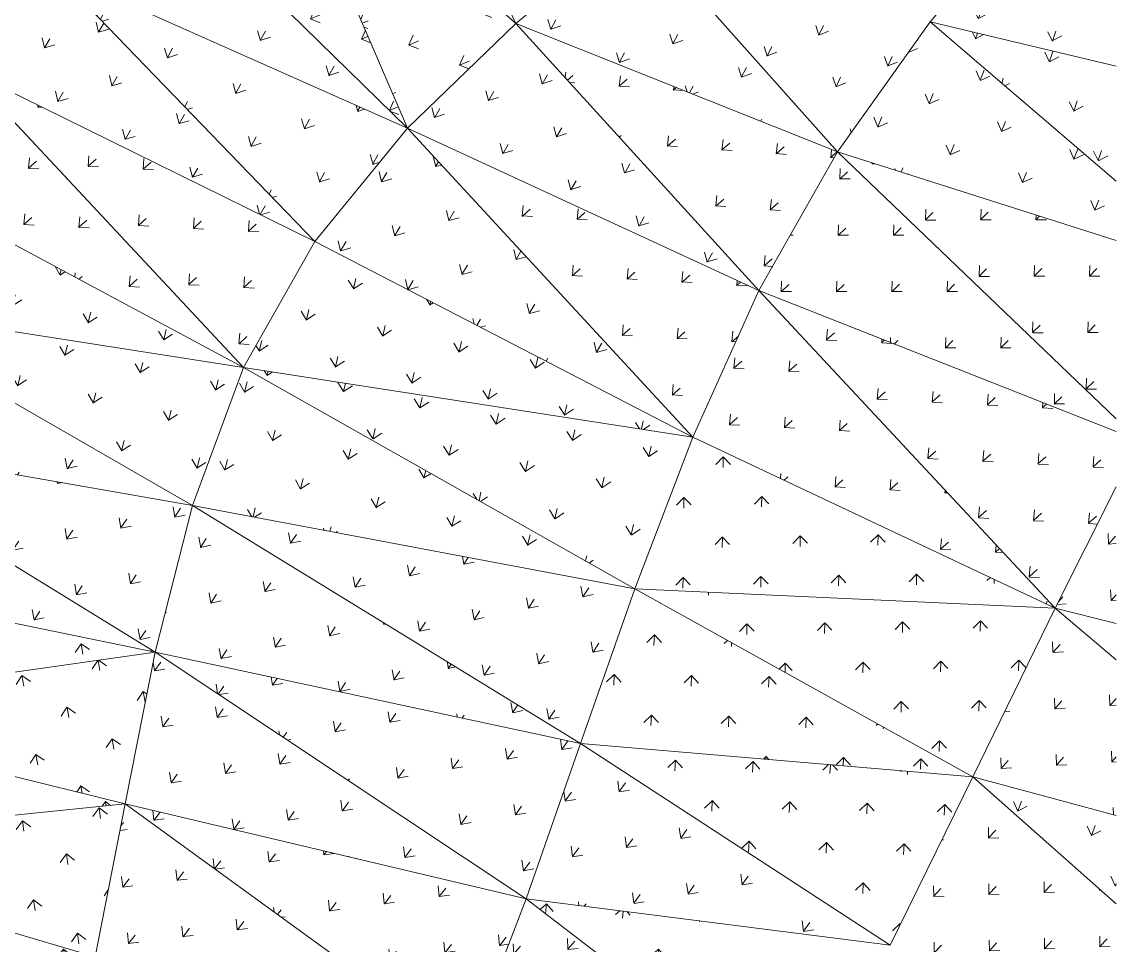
# Model space of a CAD drawing. Header units: millimetres. Extents: x -57519 to 497916, y -349472 to 446842.
# Drawn here: x 489922 to 494810, y -5111 to -986 of the extents above; entities that cross this region are included whole.
import ezdxf

# ---------------------------------------------------------------- set-up
doc = ezdxf.new("R2010")
doc.units = ezdxf.units.MM
doc.layers.add('A-FLOR', color=192, linetype='Continuous', lineweight=5)
doc.layers.add('A-FLOR-PATT', color=8, linetype='Continuous', lineweight=5)

msp = doc.modelspace()

# ---------------------------------------------------------------- hatches: boundary and pattern name
at = {"layer": 'A-FLOR-PATT'}
h = msp.add_hatch(dxfattribs=at)
h.set_pattern_fill('FP_1103', color=256, style=0, pattern_type=2)
h.set_pattern_definition([(24.339, (391844, -15509.05), (97.02472, 231.598), [47.427, -310.292]), (339.811, (391844, -15509.05), (97.02475, 231.5975), [45.729, -198.158]), (67.269, (391844, -15509.05), (-228.9008, 84.1711), [47.081, -204.019])])
h.paths.add_polyline_path([(492129, -993.6), (491477.3, 411.2), (491010.9, 17.4), (491885.5, -773.4)], flags=0)
h = msp.add_hatch(dxfattribs=at)
h.set_pattern_fill('FP_1107', color=256, style=0, pattern_type=2)
h.set_pattern_definition([(24.325, (391950.08, -15920.1), (97.04162, 231.55524), [47.432, -310.325]), (339.811, (391950.08, -15920.1), (97.0412, 231.55526), [45.739, -198.204]), (67.262, (391950.08, -15920.1), (-228.9558, 84.19063), [47.075, -203.992])])
h.paths.add_polyline_path([(492129, -993.6), (492659.5, -548.8), (491481.3, 402.5), (491959.1, -627.4)], flags=0)
h = msp.add_hatch(dxfattribs=at)
h.set_pattern_fill('FP_1097', color=256, style=0, pattern_type=2)
h.set_pattern_definition([(22.775, (391610.71, -13385.12), (102.73231, 229.23392), [47.453, -310.459]), (338.248, (391610.7, -13385.12), (102.73347, 229.2332), [45.881, -198.816]), (65.86, (391610.7, -13385.12), (-227.27344, 90.6817), [47.1, -204.101])])
h.paths.add_polyline_path([(491644.4, -1460.8), (491010.9, 17.4), (490526.7, -362.8), (491563.3, -1381.1)], flags=0)
h = msp.add_hatch(dxfattribs=at)
h.set_pattern_fill('FP_1102', color=256, style=0, pattern_type=2)
h.set_pattern_definition([(23.145, (392756.28, -13127.97), (102.26712, 230.3546), [47.296, -309.433]), (338.234, (392756.28, -13127.97), (102.26734, 230.35443), [45.578, -197.503]), (66.061, (392756.28, -13127.97), (-225.74974, 90.1379), [47.257, -204.779])])
h.paths.add_polyline_path([(491644.4, -1460.8), (492129, -993.6), (491010.9, 17.4), (491537.3, -1210.8)], flags=0)
h = msp.add_hatch(dxfattribs=at)
h.set_pattern_fill('FP_1093', color=256, style=0, pattern_type=2)
h.set_pattern_definition([(60.989, (384249.56, -60457.55), (-66.72444, 234.56902), [47.329, -309.65]), (17.932, (384249.56, -60457.55), (-66.72338, 234.56945), [47.268, -204.829]), (105.878, (384249.56, -60457.55), (-239.85213, -77.61647), [45.726, -198.148])])
h.paths.add_polyline_path([(491644.4, -1460.8), (490526.7, -362.8), (490064.8, -757.7), (491543.5, -1415.9)], flags=0)
h = msp.add_hatch(dxfattribs=at)
h.set_pattern_fill('FP_963', color=256, style=0, pattern_type=2)
h.set_pattern_definition([(71.219, (388121.84, -74984.93), (-107.68863, 219.16368), [47.321, -309.597]), (28.079, (388121.84, -74984.93), (-107.68844, 219.1629), [47.305, -204.989]), (116.168, (388121.84, -74984.93), (-222.5979, -118.75225), [45.786, -198.405])])
h.paths.add_polyline_path([(494810.5, -1183.2), (494810.5, -702.8), (494450.3, -427), (493980.5, -985.7), (494450.3, -1097.5)], flags=0)
h = msp.add_hatch(dxfattribs=at)
h.set_pattern_fill('FP_1017', color=256, style=0, pattern_type=2)
h.set_pattern_definition([(61.657, (386682, -64185.96), (-68.92543, 230.6151), [47.193, -308.759]), (19.16, (386682, -64185.96), (-68.9246, 230.6152), [47.225, -204.641]), (106.64, (386682, -64185.96), (-237.9137, -82.66406), [45.13, -195.565])])
h.paths.add_polyline_path([(493565.3, -1566.8), (492659.5, -548.8), (492129, -993.6), (493215.1, -1427)], flags=0)
h = msp.add_hatch(dxfattribs=at)
h.set_pattern_fill('FP_1022', color=256, style=0, pattern_type=2)
h.set_pattern_definition([(64.518, (391693.26, -65828.07), (-76.72883, 230.57176), [47.522, -310.913]), (21.934, (391693.26, -65828.07), (-76.7285, 230.572), [46.68, -202.279]), (108.406, (391693.26, -65828.07), (-230.9382, -92.9947), [45.563, -197.44])])
h.paths.add_polyline_path([(493565.3, -1566.8), (493980.5, -985.7), (492659.5, -548.8), (493215.1, -1173.1)], flags=0)
h = msp.add_hatch(dxfattribs=at)
h.set_pattern_fill('FP_1092', color=256, style=0, pattern_type=2)
h.set_pattern_definition([(59.568, (383219.04, -56945.98), (-59.4507, 239.24994), [47.535, -310.995]), (16.168, (383219.04, -56945.98), (-59.45066, 239.2502), [47.058, -203.92]), (103.955, (383219.04, -56945.98), (-241.0517, -69.88664), [46.224, -200.302])])
h.paths.add_polyline_path([(491231.1, -1967.5), (490064.8, -757.7), (489665.4, -1195.6), (491124.5, -1915)], flags=0)
h = msp.add_hatch(dxfattribs=at)
h.set_pattern_fill('FP_1096', color=256, style=0, pattern_type=2)
h.set_pattern_definition([(61.664, (384519.95, -59486.15), (-67.91634, 237.1084), [47.549, -311.089]), (18.256, (384519.95, -59486.15), (-67.9138, 237.10866), [47.018, -203.745]), (105.983, (384519.95, -59486.15), (-238.1416, -78.55444), [46.246, -200.398])])
h.paths.add_polyline_path([(491231.1, -1967.5), (491644.4, -1460.8), (490064.8, -757.7), (491180.4, -1915)], flags=0)
h = msp.add_hatch(dxfattribs=at)
h.set_pattern_fill('FP_1016', color=256, style=0, pattern_type=2)
h.set_pattern_definition([(60.544, (383092.1, -60759.77), (-64.18813, 236.55322), [47.439, -310.372]), (17.346, (383092.1, -60759.77), (-64.19025, 236.5522), [47.172, -204.412]), (105.182, (383092.1, -60759.77), (-240.143, -75.0069), [45.958, -199.149])])
h.paths.add_polyline_path([(493215.1, -2186.1), (492129, -993.6), (491644.4, -1460.8), (492919.7, -2049.7)], flags=0)
h = msp.add_hatch(dxfattribs=at)
h.set_pattern_fill('FP_1023', color=256, style=0, pattern_type=2)
h.set_pattern_definition([(40.801, (385802.9, -32864.5), (27.23993, 250.4367), [47.339, -309.716]), (355.97, (385802.9, -32864.5), (27.23875, 250.4369), [45.684, -197.964]), (83.792, (385802.9, -32864.5), (-243.0453, 17.1259), [47.234, -204.68])])
h.paths.add_polyline_path([(493215.1, -2186.1), (493565.3, -1566.8), (492129, -993.6), (492968.2, -1915)], flags=0)
h = msp.add_hatch(dxfattribs=at)
h.set_pattern_fill('FP_961', color=256, style=0, pattern_type=2)
h.set_pattern_definition([(67.933, (384998.58, -69877.76), (-94.20332, 228.0641), [47.518, -310.886]), (24.456, (384998.58, -69877.76), (-94.2006, 228.06565), [47.139, -204.27]), (112.443, (384998.58, -69877.76), (-228.85184, -104.08375), [46.266, -200.488])])
h.paths.add_polyline_path([(494810.5, -1963), (494810.5, -1696.9), (493980.5, -985.7), (493565.3, -1566.8), (494659.7, -1915)], flags=0)
h = msp.add_hatch(dxfattribs=at)
h.set_pattern_fill('FP_966', color=256, style=0, pattern_type=2)
h.set_pattern_definition([(71.852, (388083.3, -74094.83), (-109.21183, 221.36423), [47.54, -311.026]), (28.385, (388083.3, -74094.83), (-109.2106, 221.36497), [47.078, -204.005]), (116.26, (388083.3, -74094.83), (-220.89448, -119.3658), [46.282, -200.556])])
h.paths.add_polyline_path([(494810.5, -1696.9), (494810.5, -1183.2), (493980.5, -985.7), (494463.7, -1399.7)], flags=0)
h = msp.add_hatch(dxfattribs=at)
h.set_pattern_fill('FP_1094', color=256, style=0, pattern_type=2)
h.set_pattern_definition([(41.718, (382625.4, -31600.38), (21.12192, 251.07258), [47.465, -310.541]), (357.015, (382625.4, -31600.38), (21.12315, 251.0727), [46.207, -200.231]), (85.191, (382625.4, -31600.38), (-246.1036, 12.8321), [47.242, -204.717])])
h.paths.add_polyline_path([(490912.5, -2529.8), (489665.4, -1195.6), (489358.2, -1697.3), (490870.4, -2507.3)], flags=0)
h = msp.add_hatch(dxfattribs=at)
h.set_pattern_fill('FP_1095', color=256, style=0, pattern_type=2)
h.set_pattern_definition([(41.794, (383087.06, -31589.08), (21.00178, 251.31083), [47.425, -310.279]), (356.99, (383087.06, -31589.08), (21.00337, 251.3108), [46.129, -199.893]), (85.223, (383087.06, -31589.08), (-245.68273, 12.9168), [47.285, -204.902])])
h.paths.add_polyline_path([(490912.5, -2529.8), (491231.1, -1967.5), (489665.4, -1195.6), (490870.4, -2484.8)], flags=0)
h = msp.add_hatch(dxfattribs=at)
h.set_pattern_fill('FP_1014', color=256, style=0, pattern_type=2)
h.set_pattern_definition([(59.352, (380643.36, -57393.89), (-58.7978, 241.29747), [47.587, -311.336]), (15.597, (380643.36, -57393.89), (-58.7957, 241.29804), [47.064, -203.943]), (103.694, (380643.36, -57393.89), (-241.7636, -67.48766), [46.567, -201.791])])
h.paths.add_polyline_path([(492919.7, -2840.6), (491644.4, -1460.8), (491231.1, -1967.5), (492660.4, -2706.6)], flags=0)
h = msp.add_hatch(dxfattribs=at)
h.set_pattern_fill('FP_1018', color=256, style=0, pattern_type=2)
h.set_pattern_definition([(41.755, (383020.86, -32676.6), (21.3419, 251.92997), [47.3, -309.461]), (356.647, (383020.86, -32676.6), (21.3383, 251.93025), [45.979, -199.243]), (85.158, (383020.86, -32676.6), (-244.80284, 14.3446), [47.406, -205.426])])
h.paths.add_polyline_path([(492919.7, -2840.6), (493215.1, -2186.1), (491644.4, -1460.8), (492660.4, -2560.1)], flags=0)
h = msp.add_hatch(dxfattribs=at)
h.set_pattern_fill('FP_962', color=256, style=0, pattern_type=2)
h.set_pattern_definition([(44.745, (380846.31, -39114.32), (7.44724, 251.80614), [47.491, -310.71]), (0.082, (380846.3, -39114.32), (7.44563, 251.8059), [46.306, -200.658]), (88.306, (380846.3, -39114.32), (-246.9643, -0.3515), [47.234, -204.682])])
h.paths.add_polyline_path([(494810.5, -2816.7), (494810.5, -2758.7), (493565.3, -1566.8), (493215.1, -2186.1), (494538.9, -2709.3)], flags=0)
h = msp.add_hatch(dxfattribs=at)
h.set_pattern_fill('FP_968', color=256, style=0, pattern_type=2)
h.set_pattern_definition([(44.803, (381382.37, -39290.04), (7.35062, 251.98766), [47.463, -310.527]), (0.064, (381382.37, -39290.04), (7.35353, 251.98737), [46.248, -200.408]), (88.329, (381382.37, -39290.04), (-246.656, -0.27755), [47.268, -204.827])])
h.paths.add_polyline_path([(494810.5, -2758.7), (494810.5, -1963), (493565.3, -1566.8), (494143.5, -2120.2)], flags=0)
h = msp.add_hatch(dxfattribs=at)
h.set_pattern_fill('FP_1098', color=256, style=0, pattern_type=2)
h.set_pattern_definition([(76.392, (390238.9, -72920.39), (-126.30763, 213.03775), [47.581, -311.296]), (32.79, (390238.9, -72920.4), (-126.30695, 213.0383), [47.004, -203.684]), (120.663, (390238.9, -72920.4), (-210.7444, -135.76317), [46.438, -201.229])])
h.paths.add_polyline_path([(490912.5, -2529.8), (489358.2, -1697.3), (489130.2, -2252.7), (490870.4, -2523.3)], flags=0)
h = msp.add_hatch(dxfattribs=at)
h.set_pattern_fill('FP_1013', color=256, style=0, pattern_type=2)
h.set_pattern_definition([(77.045, (387771.57, -76636.08), (-130.32822, 210.39297), [47.491, -310.711]), (33.363, (387771.57, -76636.08), (-130.3286, 210.393), [47.286, -204.907]), (121.776, (387771.57, -76636.08), (-210.63293, -138.69003), [46.404, -201.085])])
h.paths.add_polyline_path([(492919.7, -2840.6), (491231.1, -1967.5), (490912.5, -2529.8), (492660.4, -2800.5)], flags=0)
h = msp.add_hatch(dxfattribs=at)
h.set_pattern_fill('FP_959', color=256, style=0, pattern_type=2)
h.set_pattern_definition([(42.052, (381194.66, -34324.62), (19.6003, 252.10637), [47.329, -309.647]), (356.968, (381194.66, -34324.62), (19.60026, 252.1062), [46.09, -199.722]), (85.554, (381194.66, -34324.62), (-245.4676, 13.00365), [47.412, -205.454])])
h.paths.add_polyline_path([(494538.9, -3605.6), (493215.1, -2186.1), (492919.7, -2840.6), (494356.1, -3519.2)], flags=0)
h = msp.add_hatch(dxfattribs=at)
h.set_pattern_fill('FP_964', color=256, style=0, pattern_type=2)
h.set_pattern_definition([(41.975, (381056.93, -34979.43), (19.73864, 251.87797), [47.387, -310.028]), (357.012, (381056.93, -34979.43), (19.7414, 251.8774), [46.183, -200.128]), (85.519, (381056.93, -34979.43), (-245.97694, 12.83705), [47.372, -205.278])])
h.paths.add_polyline_path([(494538.9, -3605.6), (494810.5, -3063.4), (494810.5, -2816.7), (493215.1, -2186.1), (494458.3, -3519.2)], flags=0)
h = msp.add_hatch(dxfattribs=at)
h.set_pattern_fill('FP_1082', color=256, style=0, pattern_type=2)
h.set_pattern_definition([(57.685, (382441.1, -48822.27), (-48.63045, 247.0798), [47.475, -310.603]), (13.028, (382441.1, -48822.27), (-48.63425, 247.07934), [46.198, -200.192]), (101.135, (382441.1, -48822.27), (-240.04877, -55.5411), [47.216, -204.604])])
h.paths.add_polyline_path([(490684.5, -3146.7), (489130.2, -2252.7), (488958.3, -2843.8), (490574, -3127.3)], flags=0)
h = msp.add_hatch(dxfattribs=at)
h.set_pattern_fill('FP_1099', color=256, style=0, pattern_type=2)
h.set_pattern_definition([(76.508, (390051.27, -72656.22), (-126.64844, 213.3163), [47.598, -311.411]), (32.836, (390051.27, -72656.22), (-126.64955, 213.31524), [46.954, -203.465]), (120.698, (390051.27, -72656.22), (-210.41, -135.7845), [46.515, -201.565])])
h.paths.add_polyline_path([(490684.5, -3146.7), (490912.5, -2529.8), (489130.2, -2252.7), (490517.9, -3050.9)], flags=0)
h = msp.add_hatch(dxfattribs=at)
h.set_pattern_fill('FP_1015', color=256, style=0, pattern_type=2)
h.set_pattern_definition([(75.702, (386176.42, -73605.38), (-124.75856, 215.89243), [47.609, -311.477]), (31.748, (386176.42, -73605.38), (-124.7584, 215.89186), [47.062, -203.935]), (120.022, (386176.42, -73605.38), (-213.44186, -132.068), [46.753, -202.595])])
h.paths.add_polyline_path([(492660.4, -3519.2), (490912.5, -2529.8), (490684.5, -3146.7), (492418.4, -3473.6)], flags=0)
h = msp.add_hatch(dxfattribs=at)
h.set_pattern_fill('FP_1019', color=256, style=0, pattern_type=2)
h.set_pattern_definition([(77.452, (387552.27, -75946.27), (-131.47362, 211.51274), [47.593, -311.377]), (33.546, (387552.27, -75946.27), (-131.4742, 211.51255), [47.123, -204.2]), (121.865, (387552.27, -75946.27), (-209.46175, -138.8835), [46.696, -202.349])])
h.paths.add_polyline_path([(492660.4, -3519.2), (492919.7, -2840.6), (490912.5, -2529.8), (492418.4, -3382.2)], flags=0)
h = msp.add_hatch(dxfattribs=at)
h.set_pattern_fill('FP_1084', color=256, style=0, pattern_type=2)
h.set_pattern_definition([(56.386, (381697.87, -46216.76), (-42.93267, 248.76897), [47.379, -309.973]), (11.465, (381697.87, -46216.76), (-42.9331, 248.76805), [46.062, -199.601]), (99.792, (381697.87, -46216.76), (-240.76087, -48.83003), [47.334, -205.112])])
h.paths.add_polyline_path([(490517.9, -3802.2), (488958.3, -2843.8), (488819.2, -3452.8), (490383.1, -3774.5)], flags=0)
h = msp.add_hatch(dxfattribs=at)
h.set_pattern_fill('FP_1091', color=256, style=0, pattern_type=2)
h.set_pattern_definition([(56.334, (381834.96, -46661.77), (-42.8011, 248.6375), [47.411, -310.186]), (11.487, (381834.96, -46661.77), (-42.7994, 248.6379), [46.118, -199.845]), (99.767, (381834.96, -46661.77), (-241.0361, -48.9828), [47.305, -204.989])])
h.paths.add_polyline_path([(490517.9, -3802.2), (490684.5, -3146.7), (488958.3, -2843.8), (490456.2, -3764.3)], flags=0)
h = msp.add_hatch(dxfattribs=at)
h.set_pattern_fill('FP_960', color=256, style=0, pattern_type=2)
h.set_pattern_definition([(269.401, (503976.75, -5448.82), (171.9346, -176.175), [47.402, -310.123]), (225.908, (503976.75, -5448.82), (171.935, -176.1743), [47.338, -205.133]), (314.303, (503976.75, -5448.82), (175.67, 181.333), [46.157, -200.012])])
h.paths.add_polyline_path([(494538.9, -3605.6), (492919.7, -2840.6), (492660.4, -3519.2), (493215.1, -3544.7)], flags=0)
h = msp.add_hatch(dxfattribs=at)
h.set_pattern_fill('FP_921', color=256, style=0, pattern_type=2)
h.set_pattern_definition([(49.001, (378549.78, -45302.36), (-11.74462, 251.5923), [47.521, -310.903]), (4.382, (378549.78, -45302.36), (-11.7464, 251.59196), [46.427, -201.184]), (92.673, (378549.78, -45302.36), (-246.88735, -18.91836), [47.225, -204.641])])
h.paths.add_polyline_path([(494810.5, -3674), (494810.5, -3063.4), (494538.9, -3605.6)], flags=0)
h = msp.add_hatch(dxfattribs=at)
h.set_pattern_fill('FP_1012', color=256, style=0, pattern_type=2)
h.set_pattern_definition([(56.747, (379198.6, -49269.53), (-45.88592, 248.33734), [47.459, -310.497]), (11.894, (379198.6, -49269.53), (-45.88593, 248.3375), [46.403, -201.078]), (100.468, (379198.6, -49269.53), (-242.1679, -51.00347), [47.351, -205.189])])
h.paths.add_polyline_path([(492418.4, -4210.7), (490684.5, -3146.7), (490517.9, -3802.2), (490912.5, -3887)], flags=0)
h = msp.add_hatch(dxfattribs=at)
h.set_pattern_fill('FP_1020', color=256, style=0, pattern_type=2)
h.set_pattern_definition([(56.59, (379090.28, -50188.58), (-45.52843, 247.90502), [47.536, -311.001]), (11.942, (379090.28, -50188.58), (-45.5283, 247.9055), [46.561, -201.762]), (100.407, (379090.28, -50188.58), (-242.94843, -51.38536), [47.26, -204.791])])
h.paths.add_polyline_path([(492418.4, -4210.7), (492660.4, -3519.2), (490684.5, -3146.7), (491752.7, -3802.2)], flags=0)
h = msp.add_hatch(dxfattribs=at)
h.set_pattern_fill('FP_1081', color=256, style=0, pattern_type=2)
h.set_pattern_definition([(279.974, (495567.28, 9731.76), (201.0224, -140.953), [47.352, -309.799]), (236.569, (495567.28, 9731.76), (201.0234, -140.952), [47.361, -205.232]), (324.963, (495567.28, 9731.76), (139.162, 210.8015), [46.034, -199.481])])
h.paths.add_polyline_path([(488690.3, -4062.8), (490517.9, -3802.2), (488819.2, -3452.8), (488733.8, -3857)], flags=0)
h = msp.add_hatch(dxfattribs=at)
h.set_pattern_fill('FP_958', color=256, style=0, pattern_type=2)
h.set_pattern_definition([(267.842, (504930.18, -6574.38), (166.2713, -181.1605), [47.448, -310.426]), (224.471, (504930.18, -6574.38), (166.27, -181.1614), [47.229, -204.658]), (312.546, (504930.18, -6574.38), (179.7474, 176.4597), [46.106, -199.791])])
h.paths.add_polyline_path([(494171, -4358.7), (492660.4, -3519.2), (492418.4, -4210.7), (492675.6, -4232.4)], flags=0)
h = msp.add_hatch(dxfattribs=at)
h.set_pattern_fill('FP_965', color=256, style=0, pattern_type=2)
h.set_pattern_definition([(268.947, (504413.6, -6199.22), (170.5926, -175.9377), [47.272, -309.279]), (225.546, (504413.6, -6199.22), (170.593, -175.9376), [47.427, -205.516]), (314.117, (504413.6, -6199.22), (177.1435, 180.555), [45.949, -199.114])])
h.paths.add_polyline_path([(494171, -4358.7), (494538.9, -3605.6), (492660.4, -3519.2), (493943.7, -4232.4)], flags=0)
h = msp.add_hatch(dxfattribs=at)
h.set_pattern_fill('FP_922', color=256, style=0, pattern_type=2)
h.set_pattern_definition([(48.113, (377986.7, -43588.25), (-7.75868, 251.93216), [47.499, -310.759]), (3.424, (377986.7, -43588.25), (-7.7564, 251.9325), [46.387, -201.009]), (91.764, (377986.7, -43588.25), (-246.95413, -14.77793), [47.26, -204.792])])
h.paths.add_polyline_path([(494810.5, -4531.1), (494810.5, -3836), (494538.9, -3605.6), (494171, -4358.7), (494538.9, -4457.9)], flags=0)
h = msp.add_hatch(dxfattribs=at)
h.set_pattern_fill('FP_925', color=256, style=0, pattern_type=2)
h.set_pattern_definition([(48.097, (378345.21, -44060.74), (-7.73076, 251.88104), [47.506, -310.808]), (3.429, (378345.2, -44060.74), (-7.7303, 251.8816), [46.403, -201.079]), (91.758, (378345.2, -44060.74), (-247.03813, -14.8036), [47.25, -204.75])])
h.paths.add_polyline_path([(494810.5, -3836), (494810.5, -3674), (494538.9, -3605.6)], flags=0)
h = msp.add_hatch(dxfattribs=at)
h.set_pattern_fill('FP_1089', color=256, style=0, pattern_type=2)
h.set_pattern_definition([(280.024, (495430.75, 9802.34), (201.1775, -140.9881), [47.369, -309.908]), (236.605, (495430.75, 9802.34), (201.1755, -140.9907), [47.349, -205.177]), (324.976, (495430.75, 9802.34), (138.992, 210.833), [46.062, -199.601])])
h.paths.add_polyline_path([(490383.1, -4479.9), (490517.9, -3802.2), (488690.3, -4062.8), (490250.2, -4447.2)], flags=0)
h = msp.add_hatch(dxfattribs=at)
h.set_pattern_fill('FP_1004', color=256, style=0, pattern_type=2)
h.set_pattern_definition([(54.837, (379279.78, -45825.16), (-37.02063, 250.2203), [47.339, -309.712]), (9.745, (379279.78, -45825.16), (-37.01836, 250.2206), [46.163, -200.038]), (98.416, (379279.78, -45825.16), (-242.64736, -41.67547), [47.427, -205.517])])
h.paths.add_polyline_path([(492174.8, -4903.9), (490517.9, -3802.2), (490383.1, -4479.9), (490870.4, -4595.2)], flags=0)
h = msp.add_hatch(dxfattribs=at)
h.set_pattern_fill('FP_1010', color=256, style=0, pattern_type=2)
h.set_pattern_definition([(54.581, (378737.78, -47277.6), (-36.42596, 249.5347), [47.503, -310.787]), (9.866, (378737.78, -47277.6), (-36.425, 249.5341), [46.451, -201.287]), (98.305, (378737.78, -47277.6), (-244.07315, -42.4487), [47.284, -204.895])])
h.paths.add_polyline_path([(492174.8, -4903.9), (492418.4, -4210.7), (490517.9, -3802.2), (491537.1, -4479.9)], flags=0)
h = msp.add_hatch(dxfattribs=at)
h.set_pattern_fill('FP_1083', color=256, style=0, pattern_type=2)
h.set_pattern_definition([(277.931, (496787.37, 8020.9), (195.8483, -148.579), [47.396, -310.086]), (234.509, (496787.37, 8020.9), (195.8503, -148.5775), [47.32, -205.053]), (322.815, (496787.37, 8020.9), (146.5213, 205.4843), [46.093, -199.737])])
h.paths.add_polyline_path([(488560.4, -4666.7), (490383.1, -4479.9), (488690.3, -4062.8), (488600.6, -4479.9)], flags=0)
h = msp.add_hatch(dxfattribs=at)
h.set_pattern_fill('FP_952', color=256, style=0, pattern_type=2)
h.set_pattern_definition([(54.312, (381485.88, -47885), (-32.79915, 249.36672), [47.443, -310.394]), (9.695, (381485.88, -47885), (-32.7957, 249.3675), [45.947, -199.104]), (97.493, (381485.88, -47885), (-241.55085, -41.26987), [47.159, -204.356])])
h.paths.add_polyline_path([(493800.8, -5111), (492418.4, -4210.7), (492175.7, -4904.1), (493777.9, -5108.1)], flags=0)
h = msp.add_hatch(dxfattribs=at)
h.set_pattern_fill('FP_956', color=256, style=0, pattern_type=2)
h.set_pattern_definition([(267.137, (505491.4, -7702.7), (164.1978, -180.9522), [47.28, -309.331]), (223.91, (505491.4, -7702.7), (164.196, -180.9526), [47.37, -205.271]), (312.22, (505491.4, -7702.7), (182.0113, 175.212), [45.815, -198.53])])
h.paths.add_polyline_path([(493800.8, -5111), (494171, -4358.7), (492418.4, -4210.7), (493786.3, -5101.6)], flags=0)
h = msp.add_hatch(dxfattribs=at)
h.set_pattern_fill('FP_920', color=256, style=0, pattern_type=2)
h.set_pattern_definition([(46.863, (377748.81, -41499.87), (-1.98462, 252.11554), [47.476, -310.608]), (2.131, (377748.8, -41499.87), (-1.98414, 252.1156), [46.311, -200.683]), (90.451, (377748.8, -41499.87), (-246.82335, -9.1851), [47.273, -204.85])])
h.paths.add_polyline_path([(494810.5, -5399.2), (494810.5, -4926.9), (494171, -4358.7), (493800.8, -5111), (494171, -5216.7)], flags=0)
h = msp.add_hatch(dxfattribs=at)
h.set_pattern_fill('FP_923', color=256, style=0, pattern_type=2)
h.set_pattern_definition([(70.937, (382717.62, -72519.87), (-106.12816, 224.34536), [47.578, -311.278]), (27.211, (382717.62, -72519.87), (-106.1285, 224.3454), [47.086, -204.039]), (115.317, (382717.62, -72519.87), (-223.33274, -114.83185), [46.534, -201.647])])
h.paths.add_polyline_path([(494810.5, -4926.9), (494810.5, -4531.1), (494171, -4358.7)], flags=0)
h = msp.add_hatch(dxfattribs=at)
h.set_pattern_fill('FP_1088', color=256, style=0, pattern_type=2)
h.set_pattern_definition([(278.018, (496544.11, 8144.43), (196.1127, -148.6233), [47.421, -310.248]), (234.573, (496544.1, 8144.43), (196.1136, -148.622), [47.297, -204.956]), (322.844, (496544.1, 8144.43), (146.2214, 205.55), [46.138, -199.93])])
h.paths.add_polyline_path([(490250.2, -5163.3), (490383.1, -4479.9), (488560.4, -4666.7), (489367.8, -4903.9)], flags=0)
h = msp.add_hatch(dxfattribs=at)
h.set_pattern_fill('FP_1003', color=256, style=0, pattern_type=2)
h.set_pattern_definition([(52.549, (379862.17, -42201.67), (-26.17594, 251.72662), [47.227, -308.981]), (7.29, (379862.17, -42201.67), (-26.17664, 251.7272), [45.892, -198.866]), (95.937, (379862.17, -42201.67), (-242.7797, -31.0585), [47.453, -205.631])])
h.paths.add_polyline_path([(491911.1, -5587.9), (490383.1, -4479.9), (490250.2, -5163.3), (490870.4, -5321.9)], flags=0)
h = msp.add_hatch(dxfattribs=at)
h.set_pattern_fill('FP_1009', color=256, style=0, pattern_type=2)
h.set_pattern_definition([(52.203, (378901.66, -44123.54), (-25.3748, 250.7942), [47.478, -310.622]), (7.486, (378901.66, -44123.54), (-25.37664, 250.7934), [46.303, -200.644]), (95.778, (378901.66, -44123.54), (-244.84187, -32.17374), [47.264, -204.81])])
h.paths.add_polyline_path([(491911.1, -5587.9), (492174.8, -4903.9), (490383.1, -4479.9), (491325.5, -5163.3)], flags=0)
h = msp.add_hatch(dxfattribs=at)
h.set_pattern_fill('FP_1080', color=256, style=0, pattern_type=2)
h.set_pattern_definition([(275.43, (498307.77, 5754.22), (189.1965, -157.5564), [47.437, -310.355]), (231.972, (498307.77, 5754.22), (189.1946, -157.559), [47.28, -204.879]), (320.213, (498307.77, 5754.22), (155.341, 198.6285), [46.164, -200.045])])
h.paths.add_polyline_path([(488424.5, -5263.4), (490250.2, -5163.3), (488560.4, -4666.7), (488507.5, -4899.2)], flags=0)
h = msp.add_hatch(dxfattribs=at)
h.set_pattern_fill('FP_957', color=256, style=0, pattern_type=2)
h.set_pattern_definition([(50.126, (382046.82, -42272.43), (-13.39275, 251.32786), [47.354, -309.813]), (5.369, (382046.82, -42272.43), (-13.3884, 251.3279), [45.645, -197.796]), (93.05, (382046.82, -42272.43), (-242.3732, -22.7813), [47.191, -204.494])])
h.paths.add_polyline_path([(493419.1, -5856.4), (492174.8, -4903.9), (491911.1, -5587.9), (493298.5, -5835)], flags=0)
h = msp.add_hatch(dxfattribs=at)
h.set_pattern_fill('FP_955', color=256, style=0, pattern_type=2)
h.set_pattern_definition([(265.112, (506725.96, -9559.98), (156.8411, -186.0648), [47.271, -309.267]), (222.101, (506725.96, -9559.98), (156.8395, -186.0664), [47.313, -205.021]), (310.129, (506725.96, -9559.98), (187.2205, 169.1766), [45.628, -197.722])])
h.paths.add_polyline_path([(493419.1, -5856.4), (493800.8, -5111), (492174.8, -4903.9), (493363.6, -5813.9)], flags=0)

# ---------------------------------------------------------------- linework, layer by layer
at = {"layer": 'A-FLOR'}
for p, q in [((492129, -993.6), (491477.3, 411.2)), ((491644.4, -1460.8), (491010.9, 17.4)), ((492129, -993.6), (491010.9, 17.4)), ((491644.4, -1460.8), (490526.7, -362.8)), ((493980.5, -985.7), (494450.3, -427)), ((492129, -993.6), (492659.5, -548.8)), ((493565.3, -1566.8), (492659.5, -548.8)), ((491231.1, -1967.5), (490064.8, -757.7)), ((490064.8, -757.7), (491644.4, -1460.8)), ((491644.4, -1460.8), (492129, -993.6)), ((493215.1, -2186.1), (492129, -993.6)), ((492129, -993.6), (493565.3, -1566.8)), ((493565.3, -1566.8), (493980.5, -985.7)), ((494810.5, -1696.9), (493980.5, -985.7)), ((493980.5, -985.7), (494810.5, -1183.2)), ((489665.4, -1195.6), (491231.1, -1967.5)), ((490912.5, -2529.8), (489665.4, -1195.6)), ((491231.1, -1967.5), (491644.4, -1460.8)), ((492919.7, -2840.6), (491644.4, -1460.8)), ((491644.4, -1460.8), (493215.1, -2186.1)), ((493215.1, -2186.1), (493565.3, -1566.8)), ((494810.5, -2758.7), (493565.3, -1566.8)), ((493565.3, -1566.8), (494810.5, -1963)), ((489358.2, -1697.3), (490912.5, -2529.8)), ((490912.5, -2529.8), (491231.1, -1967.5)), ((492919.7, -2840.6), (491231.1, -1967.5)), ((492919.7, -2840.6), (493215.1, -2186.1)), ((494538.9, -3605.6), (493215.1, -2186.1)), ((493215.1, -2186.1), (494810.5, -2816.7)), ((490684.5, -3146.7), (489130.2, -2252.7)), ((489130.2, -2252.7), (490912.5, -2529.8)), ((490684.5, -3146.7), (490912.5, -2529.8)), ((490912.5, -2529.8), (492919.7, -2840.6)), ((492660.4, -3519.2), (490912.5, -2529.8)), ((488958.3, -2843.8), (490684.5, -3146.7)), ((490517.9, -3802.2), (488958.3, -2843.8)), ((492919.7, -2840.6), (492660.4, -3519.2)), ((492919.7, -2840.6), (494538.9, -3605.6)), ((494810.5, -3063.4), (494538.9, -3605.6)), ((490517.9, -3802.2), (490684.5, -3146.7)), ((492418.4, -4210.7), (490684.5, -3146.7)), ((490684.5, -3146.7), (492660.4, -3519.2)), ((490517.9, -3802.2), (488819.2, -3452.8)), ((492660.4, -3519.2), (492418.4, -4210.7)), ((494171, -4358.7), (492660.4, -3519.2)), ((492660.4, -3519.2), (494538.9, -3605.6)), ((494538.9, -3605.6), (494171, -4358.7)), ((494538.9, -3605.6), (494810.5, -3674)), ((494810.5, -3836), (494538.9, -3605.6)), ((488690.3, -4062.8), (490517.9, -3802.2)), ((490383.1, -4479.9), (490517.9, -3802.2)), ((492174.8, -4903.9), (490517.9, -3802.2)), ((492418.4, -4210.7), (490517.9, -3802.2)), ((490383.1, -4479.9), (488690.3, -4062.8)), ((492418.4, -4210.7), (492174.8, -4903.9)), ((493800.8, -5111), (492418.4, -4210.7)), ((494171, -4358.7), (492418.4, -4210.7)), ((494171, -4358.7), (493800.8, -5111)), ((494810.5, -4926.9), (494171, -4358.7)), ((494171, -4358.7), (494810.5, -4531.1)), ((488560.4, -4666.7), (490383.1, -4479.9)), ((490250.2, -5163.3), (490383.1, -4479.9)), ((491911.1, -5587.9), (490383.1, -4479.9)), ((490383.1, -4479.9), (492174.8, -4903.9)), ((490250.2, -5163.3), (488560.4, -4666.7)), ((492174.8, -4903.9), (491911.1, -5587.9)), ((492174.8, -4903.9), (493800.8, -5111)), ((492174.8, -4903.9), (493419.1, -5856.4))]:
    msp.add_line(p, q, dxfattribs=at)

doc.saveas('drawing.dxf')
